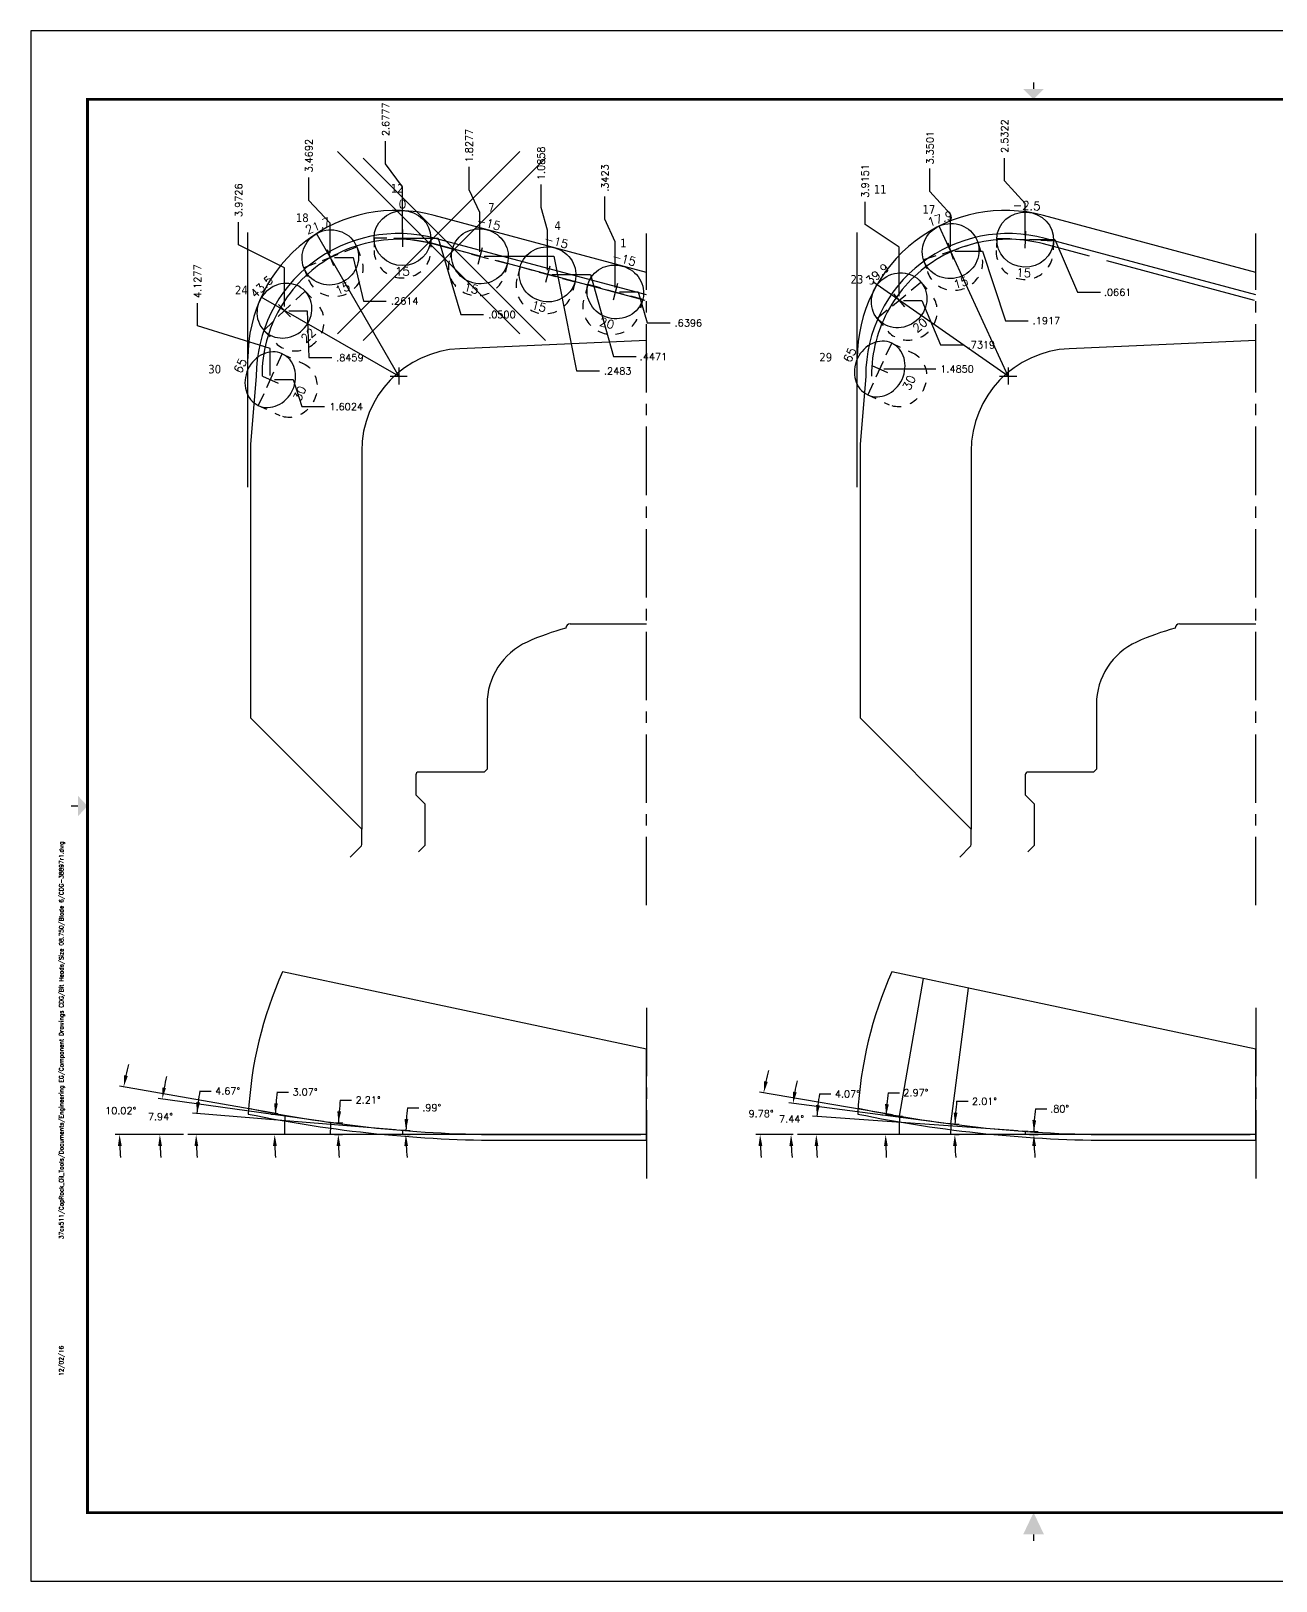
# Model space of a CAD drawing. Extents: x 25.7 to 75.8, y 0 to 21.2.
# Drawn here: x 25.66 to 39.32, y 0 to 17 of the extents above; entities that cross this region are included whole.
import ezdxf
from ezdxf.enums import TextEntityAlignment as Align

# ---------------------------------------------------------------- set-up
doc = ezdxf.new("R2010")
doc.units = 0
doc.header["$MEASUREMENT"] = 0
doc.header["$PDMODE"] = 3
doc.linetypes.add('CENTER2', pattern=[1.125, 0.75, -0.125, 0.125, -0.125])
doc.linetypes.add('HIDDEN2', pattern=[0.1875, 0.125, -0.0625])
doc.layers.get('0').update_dxf_attribs({"linetype": 'CONTINUOUS'})
doc.layers.add('Blade_1', color=30, linetype='CONTINUOUS', true_color=0xff7f00)
doc.layers.add('Blade_2', color=7, linetype='CONTINUOUS', true_color=0xcccc00)
for name, color, linetype in [('CLine', 5, 'CENTER2'), ('Text', 3, 'CONTINUOUS'), ('Title Block', 7, 'CONTINUOUS')]:
    doc.layers.add(name, color=color, linetype=linetype)
doc.styles.add('Block', font='tahoma.ttf')
doc.styles.add('RomanS', font='romans')
doc.dimstyles.get("Standard").update_dxf_attribs({"dimtxt": 0.078125, "dimasz": 0.125, "dimexe": 0.046875, "dimexo": 0.046875, "dimgap": 0.046875, "dimtad": 0, "dimtih": 1, "dimtoh": 1, "dimdec": 4, "dimzin": 4, "dimdsep": 46, "dimtxsty": 'RomanS', "dimcen": 0.09375, "dimclre": 9, "dimazin": 1, "dimtfac": 1, "dimtdec": 4, "dimtofl": 0, "dimtmove": 0, "dimatfit": 1, "dimfxl": 1, "dimtolj": 1, "dimtzin": 0, "dimarcsym": 0})

# ---------------------------------------------------------------- blocks, each defined once
blk = doc.blocks.new('COT_cblock')
at = {"layer": 'Title Block', "color": 8}
blk.add_lwpolyline([(0, 0), (22, 0), (22, 17), (0, 17)], close=True, dxfattribs=at)
at = {"layer": 'Title Block', "const_width": 0.015}
for points in [[(11, 16.438), (11, 16.363)], [(0.44, 8.5), (0.515, 8.5)], [(11, 0.438), (11, 0.513)]]:
    blk.add_lwpolyline(points, dxfattribs=at)
at = {"layer": 'Title Block', "const_width": 0.03}
blk.add_lwpolyline([(21.38, 16.25), (0.62, 16.25), (0.62, 0.75), (21.38, 0.75)], close=True, dxfattribs=at)
at = {"layer": 'Title Block'}
for points in [[(10.887, 16.363), (11.113, 16.363), (11, 16.25)], [(0.515, 8.387), (0.515, 8.612), (0.62, 8.5)], [(10.887, 0.513), (11.113, 0.513), (11, 0.75)]]:
    blk.add_solid(points, dxfattribs=at)
at = {"layer": 'Title Block', "color": 1, "style": 'RomanS', "flags": 8}
for tag, p in [('FNAME', (0.37, 3.75)), ('REVDATE', (0.37, 2.25)), ('USER', (0.37, 0.75))]:
    blk.add_attdef(tag, text='', height=0.047, rotation=90, dxfattribs=at).set_placement(p, align=Align.BOTTOM_LEFT)
at = {"layer": 'Title Block', "color": 3, "style": 'RomanS', "flags": 8}
for tag, height, p in [('DRAWN', 0.11, (16.95, 1.984)), ('TITL1', 0.125, (19.587, 1.684)), ('TITL2', 0.094, (19.587, 1.514)), ('TITL3', 0.094, (19.587, 1.374))]:
    blk.add_attdef(tag, text='', height=height, dxfattribs=at).set_placement(p, align=Align.MIDDLE_CENTER)
for tag, p in [('DDATE', (16.606, 1.672)), ('CHECK', (16.606, 1.406)), ('MATRL', (16.606, 1.149)), ('PDATE', (16.606, 0.883)), ('SCALE', (18.146, 0.855)), ('SHEET', (20.255, 0.855))]:
    blk.add_attdef(tag, text='', height=0.094, dxfattribs=at).set_placement(p, align=Align.MIDDLE_LEFT)
for tag, p in [('FSCM#', (18.587, 1.121)), ('DWG#', (20.06, 1.121)), ('REV#', (21.22, 1.121))]:
    blk.add_attdef(tag, text='', height=0.094, dxfattribs=at).set_placement(p, align=Align.TOP_CENTER)
blk = doc.blocks.new('CMark')
at = {"layer": 'CLine'}
for p, q in [((-0.094, 0), (0.094, 0)), ((0, 0.094), (0, -0.094))]:
    blk.add_line(p, q, dxfattribs=at)
blk = doc.blocks.new('1613@20')
for p, q in [((-0.17, 0), (-0.312, 0)), ((0.171, 0), (0.312, 0))]:
    blk.add_line(p, q)
at = {"color": 8, "linetype": 'HIDDEN2', "ltscale": 0.5}
blk.add_line((-0.312, 0), (-0.312, -0.178), dxfattribs=at)
at = {"color": 8, "linetype": 'HIDDEN2', "ltscale": 0.5, "flags": 128}
blk.add_lwpolyline([(0.312, 0), (0.312, -0.178)], dxfattribs=at)
blk.add_ellipse((0, 0), major_axis=(-0.312, 0), ratio=0.939693, start_param=-3.141592653589793, end_param=3.141592653589793)
at = {"color": 8, "linetype": 'HIDDEN2', "ltscale": 0.5}
blk.add_ellipse((0, -0.178), major_axis=(-0.312, 0), ratio=0.939693, start_param=0, end_param=3.141593, dxfattribs=at)
blk.add_blockref('CMark', (0, 0))
at = {"style": 'RomanS'}
blk.add_text('20', height=0.094, dxfattribs=at).set_placement((0, -0.356), align=Align.MIDDLE_CENTER)
blk.add_attdef('ANG', text='', height=0.094, dxfattribs=at).set_placement((0, 0.298), align=Align.BOTTOM_CENTER)
blk = doc.blocks.new('1613@15')
for p, q in [((-0.17, 0), (-0.312, 0)), ((0.171, 0), (0.312, 0))]:
    blk.add_line(p, q)
at = {"color": 8, "linetype": 'HIDDEN2', "ltscale": 0.5}
blk.add_line((-0.312, 0), (-0.312, -0.135), dxfattribs=at)
at = {"color": 8, "linetype": 'HIDDEN2', "ltscale": 0.5, "flags": 128}
blk.add_lwpolyline([(0.312, 0), (0.312, -0.135)], dxfattribs=at)
blk.add_ellipse((0, 0), major_axis=(-0.312, 0), ratio=0.965926, start_param=-3.141592653589793, end_param=3.141592653589793)
at = {"color": 8, "linetype": 'HIDDEN2', "ltscale": 0.5}
blk.add_ellipse((0, -0.135), major_axis=(-0.312, 0), ratio=0.965926, start_param=0, end_param=3.141593, dxfattribs=at)
blk.add_blockref('CMark', (0, 0))
at = {"style": 'RomanS'}
blk.add_text('15', height=0.094, dxfattribs=at).set_placement((0, -0.364), align=Align.MIDDLE_CENTER)
blk.add_attdef('ANG', text='', height=0.094, dxfattribs=at).set_placement((0, 0.298), align=Align.BOTTOM_CENTER)
blk = doc.blocks.new('*D392')
at = {"layer": 'Blade_1', "color": 9, "lineweight": -2, "transparency": 16777216}
for p, q in [((32.113, 14.139), (32.316, 14.139)), ((32.316, 14.139), (32.417, 13.798)), ((32.417, 13.798), (32.667, 13.798))]:
    blk.add_line(p, q, dxfattribs=at)
at = {"layer": 'Blade_1', "color": 0, "transparency": 16777216, "insert": (32.868, 13.798), "char_height": 0.0781, "attachment_point": 5, "style": 'RomanS'}
blk.add_mtext('\\A1;.6396', dxfattribs=at)
blk = doc.blocks.new('*D393')
at = {"layer": 'Blade_1', "color": 9, "lineweight": -2, "transparency": 16777216}
for p, q in [((31.37, 14.331), (31.795, 14.331)), ((31.795, 14.331), (32.045, 13.429)), ((32.045, 13.429), (32.295, 13.429))]:
    blk.add_line(p, q, dxfattribs=at)
at = {"layer": 'Blade_1', "color": 0, "transparency": 16777216, "insert": (32.485, 13.429), "char_height": 0.0781, "attachment_point": 5, "style": 'RomanS'}
blk.add_mtext('\\A1;.4471', dxfattribs=at)
blk = doc.blocks.new('*D394')
at = {"layer": 'Blade_1', "color": 9, "lineweight": -2, "transparency": 16777216}
for p, q in [((30.628, 14.53), (31.391, 14.53)), ((31.391, 14.53), (31.641, 13.272)), ((31.641, 13.272), (31.891, 13.272))]:
    blk.add_line(p, q, dxfattribs=at)
at = {"layer": 'Blade_1', "color": 0, "transparency": 16777216, "insert": (32.093, 13.272), "char_height": 0.0781, "attachment_point": 5, "style": 'RomanS'}
blk.add_mtext('\\A1;.2483', dxfattribs=at)
blk = doc.blocks.new('*D395')
at = {"layer": 'Blade_1', "color": 9, "lineweight": -2, "transparency": 16777216}
for p, q in [((31.953, 14.936), (31.953, 15.186)), ((32.066, 14.686), (31.953, 14.936)), ((32.066, 14.185), (32.066, 14.686))]:
    blk.add_line(p, q, dxfattribs=at)
at = {"layer": 'Blade_1', "color": 0, "transparency": 16777216, "insert": (31.953, 15.387), "char_height": 0.0781, "attachment_point": 5, "rotation": 90, "style": 'RomanS'}
blk.add_mtext('\\A1;.3423', dxfattribs=at)
blk = doc.blocks.new('*D398')
at = {"layer": 'Blade_1', "color": 9, "lineweight": -2, "transparency": 16777216}
for p, q in [((29.546, 15.542), (29.546, 15.792)), ((29.731, 15.292), (29.546, 15.542)), ((29.731, 14.775), (29.731, 15.292))]:
    blk.add_line(p, q, dxfattribs=at)
at = {"layer": 'Blade_1', "color": 0, "transparency": 16777216, "insert": (29.546, 16.032), "char_height": 0.0781, "attachment_point": 5, "rotation": 90, "style": 'RomanS'}
blk.add_mtext('\\A1;2.6777', dxfattribs=at)
blk = doc.blocks.new('*D399')
at = {"layer": 'Blade_1', "color": 9, "lineweight": -2, "transparency": 16777216}
for p, q in [((29.778, 14.728), (30.121, 14.728)), ((30.121, 14.728), (30.371, 13.89)), ((30.371, 13.89), (30.621, 13.89))]:
    blk.add_line(p, q, dxfattribs=at)
at = {"layer": 'Blade_1', "color": 0, "transparency": 16777216, "insert": (30.822, 13.89), "char_height": 0.0781, "attachment_point": 5, "style": 'RomanS'}
blk.add_mtext('\\A1;.0500', dxfattribs=at)
blk = doc.blocks.new('*D400')
at = {"layer": 'Blade_1', "color": 0, "linetype": 'ByBlock', "lineweight": -2, "transparency": 16777216}
blk.add_line((27.507, 5.374), (27.632, 5.374), dxfattribs=at)
at = {"layer": 'Blade_1', "color": 9, "linetype": 'ByBlock', "lineweight": -2, "transparency": 16777216}
blk.add_line((29.653, 4.948), (27.429, 5.13), dxfattribs=at)
at = {"layer": 'Blade_1', "color": 0, "linetype": 'ByBlock', "lineweight": -2, "transparency": 16777216}
for start, end in [(170.2672, 175.3282), (170.2685, 172.7984), (182.5299, 185.0598)]:
    blk.add_arc((30.298, 4.896), 2.831, start, end, dxfattribs=at)
at = {"layer": 'Blade_1', "color": 0, "linetype": 'ByBlock', "transparency": 16777216}
for points in [[(27.51, 5.249), (27.468, 5.253), (27.476, 5.126)], [(27.449, 4.77), (27.49, 4.771), (27.467, 4.896)]]:
    blk.add_solid(points, dxfattribs=at)
at = {"layer": 'Blade_1', "color": 0, "linetype": 'ByBlock', "transparency": 16777216, "insert": (27.813, 5.374), "char_height": 0.0781, "attachment_point": 5, "style": 'RomanS'}
blk.add_mtext('\\A1;4.67°', dxfattribs=at)
blk = doc.blocks.new('*D401')
at = {"layer": 'Blade_1', "color": 0, "linetype": 'ByBlock', "lineweight": -2, "transparency": 16777216}
blk.add_line((29.785, 5.191), (29.91, 5.191), dxfattribs=at)
at = {"layer": 'Blade_1', "color": 9, "linetype": 'ByBlock', "lineweight": -2, "transparency": 16777216}
for p, q in [((29.778, 4.941), (29.816, 4.941)), ((29.778, 4.896), (29.815, 4.896))]:
    blk.add_line(p, q, dxfattribs=at)
at = {"layer": 'Blade_1', "color": 0, "linetype": 'ByBlock', "lineweight": -2, "transparency": 16777216}
for start, end in [(173.5815, 179.0091), (173.5831, 176.2961), (182.713, 185.4261)]:
    blk.add_arc((32.409, 4.896), 2.64, start, end, dxfattribs=at)
at = {"layer": 'Blade_1', "color": 0, "linetype": 'ByBlock', "transparency": 16777216}
for points in [[(29.795, 5.065), (29.753, 5.067), (29.769, 4.941)], [(29.751, 4.77), (29.792, 4.771), (29.768, 4.896)]]:
    blk.add_solid(points, dxfattribs=at)
at = {"layer": 'Blade_1', "color": 0, "linetype": 'ByBlock', "transparency": 16777216, "insert": (30.052, 5.191), "char_height": 0.0781, "attachment_point": 5, "style": 'RomanS'}
blk.add_mtext('\\A1;.99°', dxfattribs=at)
blk = doc.blocks.new('*D402')
at = {"layer": 'Blade_1', "color": 9, "lineweight": -2, "transparency": 16777216}
for p, q in [((28.704, 15.142), (28.704, 15.392)), ((28.939, 14.892), (28.704, 15.142)), ((28.939, 14.564), (28.939, 14.892))]:
    blk.add_line(p, q, dxfattribs=at)
at = {"layer": 'Blade_1', "color": 0, "transparency": 16777216, "insert": (28.704, 15.632), "char_height": 0.0781, "attachment_point": 5, "rotation": 90, "style": 'RomanS'}
blk.add_mtext('\\A1;3.4692', dxfattribs=at)
blk = doc.blocks.new('*D403')
at = {"layer": 'Blade_1', "color": 9, "lineweight": -2, "transparency": 16777216}
for p, q in [((28.986, 14.517), (29.189, 14.517)), ((29.189, 14.517), (29.303, 14.038)), ((29.303, 14.038), (29.553, 14.038))]:
    blk.add_line(p, q, dxfattribs=at)
at = {"layer": 'Blade_1', "color": 0, "transparency": 16777216, "insert": (29.756, 14.038), "char_height": 0.0781, "attachment_point": 5, "style": 'RomanS'}
blk.add_mtext('\\A1;.2614', dxfattribs=at)
blk = doc.blocks.new('*D404')
at = {"layer": 'Blade_1', "color": 0, "linetype": 'ByBlock', "lineweight": -2, "transparency": 16777216}
blk.add_line((29.048, 5.275), (29.173, 5.275), dxfattribs=at)
at = {"layer": 'Blade_1', "color": 9, "linetype": 'ByBlock', "lineweight": -2, "transparency": 16777216}
for p, q in [((28.989, 5.027), (29.076, 5.024)), ((28.986, 4.896), (29.074, 4.896))]:
    blk.add_line(p, q, dxfattribs=at)
at = {"layer": 'Blade_1', "color": 0, "linetype": 'ByBlock', "lineweight": -2, "transparency": 16777216}
for start, end in [(173.5576, 177.7944), (173.5583, 175.6763), (182.118, 184.2361)]:
    blk.add_arc((32.409, 4.896), 3.382, start, end, dxfattribs=at)
at = {"layer": 'Blade_1', "color": 0, "linetype": 'ByBlock', "transparency": 16777216}
for points in [[(29.057, 5.15), (29.016, 5.152), (29.029, 5.026)], [(29.008, 4.77), (29.05, 4.771), (29.027, 4.896)]]:
    blk.add_solid(points, dxfattribs=at)
at = {"layer": 'Blade_1', "color": 0, "linetype": 'ByBlock', "transparency": 16777216, "insert": (29.354, 5.275), "char_height": 0.0781, "attachment_point": 5, "style": 'RomanS'}
blk.add_mtext('\\A1;2.21°', dxfattribs=at)
blk = doc.blocks.new('*D405')
at = {"layer": 'Blade_1', "color": 9, "linetype": 'ByBlock', "lineweight": -2, "transparency": 16777216}
for p, q in [((28.865, 5.04), (27.049, 5.293)), ((27.33, 4.896), (27.022, 4.896))]:
    blk.add_line(p, q, dxfattribs=at)
at = {"layer": 'Blade_1', "color": 0, "linetype": 'ByBlock', "lineweight": -2, "transparency": 16777216}
for start, end in [(167.0026, 169.5328), (182.5302, 185.0603)]:
    blk.add_arc((29.9, 4.896), 2.831, start, end, dxfattribs=at)
at = {"layer": 'Blade_1', "color": 0, "linetype": 'ByBlock', "transparency": 16777216}
for points in [[(27.136, 5.407), (27.095, 5.413), (27.096, 5.287)], [(27.051, 4.77), (27.092, 4.771), (27.069, 4.896)]]:
    blk.add_solid(points, dxfattribs=at)
at = {"layer": 'Blade_1', "color": 0, "linetype": 'ByBlock', "transparency": 16777216, "insert": (27.075, 5.092), "char_height": 0.0781, "attachment_point": 5, "style": 'RomanS'}
blk.add_mtext('\\A1;7.94°', dxfattribs=at)
blk = doc.blocks.new('1613@22')
for p, q in [((-0.17, 0), (-0.313, 0)), ((0.171, 0), (0.312, 0))]:
    blk.add_line(p, q)
at = {"color": 8, "linetype": 'HIDDEN2', "ltscale": 0.5}
blk.add_line((-0.313, 0), (-0.313, -0.195), dxfattribs=at)
at = {"color": 8, "linetype": 'HIDDEN2', "ltscale": 0.5, "flags": 128}
blk.add_lwpolyline([(0.312, 0), (0.312, -0.195)], dxfattribs=at)
blk.add_ellipse((0, 0), major_axis=(-0.312, 0), ratio=0.927168, start_param=3.141593, end_param=9.424778)
at = {"color": 8, "linetype": 'HIDDEN2', "ltscale": 0.5}
blk.add_ellipse((0, -0.195), major_axis=(-0.312, 0), ratio=0.927168, start_param=0, end_param=3.141593, dxfattribs=at)
blk.add_blockref('CMark', (0, 0))
at = {"style": 'RomanS'}
blk.add_text('22', height=0.094, dxfattribs=at).set_placement((0.003, -0.376), align=Align.MIDDLE_CENTER)
blk.add_attdef('ANG', text='', height=0.094, dxfattribs=at).set_placement((0, 0.287), align=Align.BOTTOM_CENTER)
blk = doc.blocks.new('*D406')
at = {"layer": 'Blade_1', "color": 9, "lineweight": -2, "transparency": 16777216}
for p, q in [((27.933, 14.653), (27.933, 14.903)), ((28.436, 14.403), (27.933, 14.653)), ((28.436, 13.979), (28.436, 14.403))]:
    blk.add_line(p, q, dxfattribs=at)
at = {"layer": 'Blade_1', "color": 0, "transparency": 16777216, "insert": (27.933, 15.144), "char_height": 0.0781, "attachment_point": 5, "rotation": 90, "style": 'RomanS'}
blk.add_mtext('\\A1;3.9726', dxfattribs=at)
blk = doc.blocks.new('*D407')
at = {"layer": 'Blade_1', "color": 9, "lineweight": -2, "transparency": 16777216}
for p, q in [((28.483, 13.932), (28.686, 13.932)), ((28.686, 13.932), (28.705, 13.418)), ((28.705, 13.418), (28.955, 13.418))]:
    blk.add_line(p, q, dxfattribs=at)
at = {"layer": 'Blade_1', "color": 0, "transparency": 16777216, "insert": (29.154, 13.418), "char_height": 0.0781, "attachment_point": 5, "style": 'RomanS'}
blk.add_mtext('\\A1;.8459', dxfattribs=at)
blk = doc.blocks.new('*D408')
at = {"layer": 'Blade_1', "color": 9, "linetype": 'ByBlock', "lineweight": -2, "transparency": 16777216}
for p, q in [((28.365, 5.122), (26.627, 5.429)), ((27.33, 4.896), (26.58, 4.896))]:
    blk.add_line(p, q, dxfattribs=at)
at = {"layer": 'Blade_1', "color": 0, "linetype": 'ByBlock', "lineweight": -2, "transparency": 16777216}
for start, end in [(165.2335, 167.6072), (182.3736, 184.7473)]:
    blk.add_arc((29.645, 4.896), 3.018, start, end, dxfattribs=at)
at = {"layer": 'Blade_1', "color": 0, "linetype": 'ByBlock', "transparency": 16777216}
for points in [[(26.718, 5.539), (26.677, 5.547), (26.673, 5.421)], [(26.609, 4.77), (26.651, 4.771), (26.627, 4.896)]]:
    blk.add_solid(points, dxfattribs=at)
at = {"layer": 'Blade_1', "color": 0, "linetype": 'ByBlock', "transparency": 16777216, "insert": (26.639, 5.159), "char_height": 0.0781, "attachment_point": 5, "style": 'RomanS'}
blk.add_mtext('\\A1;10.02°', dxfattribs=at)
blk = doc.blocks.new('*D409')
at = {"layer": 'Blade_1', "color": 0, "linetype": 'ByBlock', "lineweight": -2, "transparency": 16777216}
blk.add_line((28.356, 5.363), (28.481, 5.363), dxfattribs=at)
at = {"layer": 'Blade_1', "color": 9, "linetype": 'ByBlock', "lineweight": -2, "transparency": 16777216}
for p, q in [((28.395, 5.111), (28.288, 5.117)), ((28.389, 4.896), (28.282, 4.896))]:
    blk.add_line(p, q, dxfattribs=at)
at = {"layer": 'Blade_1', "color": 0, "linetype": 'ByBlock', "lineweight": -2, "transparency": 16777216}
for start, end in [(173.4213, 176.9329), (173.4217, 175.1773), (181.7556, 183.5112)]:
    blk.add_arc((32.409, 4.896), 4.08, start, end, dxfattribs=at)
at = {"layer": 'Blade_1', "color": 0, "linetype": 'ByBlock', "transparency": 16777216}
for points in [[(28.364, 5.237), (28.323, 5.24), (28.335, 5.114)], [(28.31, 4.77), (28.352, 4.771), (28.329, 4.896)]]:
    blk.add_solid(points, dxfattribs=at)
at = {"layer": 'Blade_1', "color": 0, "linetype": 'ByBlock', "transparency": 16777216, "insert": (28.662, 5.363), "char_height": 0.0781, "attachment_point": 5, "style": 'RomanS'}
blk.add_mtext('\\A1;3.07°', dxfattribs=at)
blk = doc.blocks.new('1613@30')
for p, q in [((-0.17, 0), (-0.312, 0)), ((0.171, 0), (0.312, 0))]:
    blk.add_line(p, q)
at = {"color": 8, "linetype": 'HIDDEN2', "ltscale": 0.5}
blk.add_line((-0.312, 0), (-0.312, -0.26), dxfattribs=at)
at = {"color": 8, "linetype": 'HIDDEN2', "ltscale": 0.5, "flags": 128}
blk.add_lwpolyline([(0.312, 0), (0.312, -0.26)], dxfattribs=at)
at = {"extrusion": (0, 0, -1)}
blk.add_ellipse((0, 0), major_axis=(-0.312, 0), ratio=0.866025, start_param=-3.141592653589793, end_param=3.141592653589793, dxfattribs=at)
at = {"color": 8, "linetype": 'HIDDEN2', "ltscale": 0.5, "extrusion": (0, 0, -1)}
blk.add_ellipse((0, -0.26), major_axis=(-0.312, 0), ratio=0.866025, start_param=3.068877, end_param=6.355901, dxfattribs=at)
blk.add_blockref('CMark', (0, 0))
at = {"style": 'RomanS'}
blk.add_text('30', height=0.094, dxfattribs=at).set_placement((0, -0.356), align=Align.MIDDLE_CENTER)
blk.add_attdef('ANG', text='', height=0.094, dxfattribs=at).set_placement((0, 0.287), align=Align.BOTTOM_CENTER)
blk = doc.blocks.new('*D410')
at = {"layer": 'Blade_1', "color": 9, "lineweight": -2, "transparency": 16777216}
for p, q in [((28.328, 13.176), (28.531, 13.176)), ((28.531, 13.176), (28.627, 12.88)), ((28.627, 12.88), (28.877, 12.88))]:
    blk.add_line(p, q, dxfattribs=at)
at = {"layer": 'Blade_1', "color": 0, "transparency": 16777216, "insert": (29.114, 12.88), "char_height": 0.0781, "attachment_point": 5, "style": 'RomanS'}
blk.add_mtext('\\A1;1.6024', dxfattribs=at)
blk = doc.blocks.new('*D411')
at = {"layer": 'Blade_1', "color": 9, "lineweight": -2, "transparency": 16777216}
for p, q in [((27.482, 13.766), (27.482, 14.016)), ((28.281, 13.516), (27.482, 13.766)), ((28.281, 13.223), (28.281, 13.516))]:
    blk.add_line(p, q, dxfattribs=at)
at = {"layer": 'Blade_1', "color": 0, "transparency": 16777216, "insert": (27.482, 14.256), "char_height": 0.0781, "attachment_point": 5, "rotation": 90, "style": 'RomanS'}
blk.add_mtext('\\A1;4.1277', dxfattribs=at)
blk = doc.blocks.new('*D412')
at = {"layer": 'Blade_2', "color": 9, "linetype": 'ByBlock', "lineweight": -2, "transparency": 16777216}
for p, q in [((36.337, 15.357), (36.337, 15.607)), ((36.563, 15.107), (36.337, 15.357)), ((36.563, 14.759), (36.563, 15.107))]:
    blk.add_line(p, q, dxfattribs=at)
at = {"layer": 'Blade_2', "color": 0, "linetype": 'ByBlock', "transparency": 16777216, "insert": (36.337, 15.847), "char_height": 0.0781, "attachment_point": 5, "rotation": 90, "style": 'RomanS'}
blk.add_mtext('\\A1;2.5322', dxfattribs=at)
blk = doc.blocks.new('*D413')
at = {"layer": 'Blade_2', "color": 9, "linetype": 'ByBlock', "lineweight": -2, "transparency": 16777216}
for p, q in [((35.518, 15.241), (35.518, 15.491)), ((35.745, 14.991), (35.518, 15.241)), ((35.745, 14.633), (35.745, 14.991))]:
    blk.add_line(p, q, dxfattribs=at)
at = {"layer": 'Blade_2', "color": 0, "linetype": 'ByBlock', "transparency": 16777216, "insert": (35.518, 15.72), "char_height": 0.0781, "attachment_point": 5, "rotation": 90, "style": 'RomanS'}
blk.add_mtext('\\A1;3.3501', dxfattribs=at)
blk = doc.blocks.new('*D414')
at = {"layer": 'Blade_2', "color": 9, "linetype": 'ByBlock', "lineweight": -2, "transparency": 16777216}
for p, q in [((34.807, 14.878), (34.807, 15.128)), ((35.18, 14.628), (34.807, 14.878)), ((35.18, 14.093), (35.18, 14.628))]:
    blk.add_line(p, q, dxfattribs=at)
at = {"layer": 'Blade_2', "color": 0, "linetype": 'ByBlock', "transparency": 16777216, "insert": (34.807, 15.357), "char_height": 0.0781, "attachment_point": 5, "rotation": 90, "style": 'RomanS'}
blk.add_mtext('\\A1;3.9151', dxfattribs=at)
blk = doc.blocks.new('*D415')
at = {"layer": 'Blade_2', "color": 9, "linetype": 'ByBlock', "lineweight": -2, "transparency": 16777216}
for p, q in [((36.61, 14.712), (36.888, 14.712)), ((36.888, 14.712), (37.138, 14.134)), ((37.138, 14.134), (37.388, 14.134))]:
    blk.add_line(p, q, dxfattribs=at)
at = {"layer": 'Blade_2', "color": 0, "linetype": 'ByBlock', "transparency": 16777216, "insert": (37.578, 14.134), "char_height": 0.0781, "attachment_point": 5, "style": 'RomanS'}
blk.add_mtext('\\A1;.0661', dxfattribs=at)
blk = doc.blocks.new('*D416')
at = {"layer": 'Blade_2', "color": 9, "linetype": 'ByBlock', "lineweight": -2, "transparency": 16777216}
for p, q in [((35.792, 14.586), (36.096, 14.586)), ((36.096, 14.586), (36.346, 13.823)), ((36.346, 13.823), (36.596, 13.823))]:
    blk.add_line(p, q, dxfattribs=at)
at = {"layer": 'Blade_2', "color": 0, "linetype": 'ByBlock', "transparency": 16777216, "insert": (36.797, 13.823), "char_height": 0.0781, "attachment_point": 5, "style": 'RomanS'}
blk.add_mtext('\\A1;.1917', dxfattribs=at)
blk = doc.blocks.new('*D417')
at = {"layer": 'Blade_2', "color": 9, "linetype": 'ByBlock', "lineweight": -2, "transparency": 16777216}
for p, q in [((35.227, 14.046), (35.43, 14.046)), ((35.43, 14.046), (35.633, 13.558)), ((35.633, 13.558), (35.883, 13.558))]:
    blk.add_line(p, q, dxfattribs=at)
at = {"layer": 'Blade_2', "color": 0, "linetype": 'ByBlock', "transparency": 16777216, "insert": (36.083, 13.558), "char_height": 0.0781, "attachment_point": 5, "style": 'RomanS'}
blk.add_mtext('\\A1;.7319', dxfattribs=at)
blk = doc.blocks.new('*D418')
at = {"layer": 'Blade_2', "color": 0, "linetype": 'ByBlock', "lineweight": -2, "transparency": 16777216}
blk.add_line((35.811, 5.261), (35.936, 5.261), dxfattribs=at)
at = {"layer": 'Blade_2', "color": 9, "linetype": 'ByBlock', "lineweight": -2, "transparency": 16777216}
for p, q in [((35.794, 5.012), (35.84, 5.01)), ((35.792, 4.896), (35.838, 4.896))]:
    blk.add_line(p, q, dxfattribs=at)
at = {"layer": 'Blade_2', "color": 0, "linetype": 'ByBlock', "lineweight": -2, "transparency": 16777216}
for start, end in [(173.6542, 177.9901), (173.655, 175.8226), (182.1676, 184.3351)]:
    blk.add_arc((39.095, 4.896), 3.304, start, end, dxfattribs=at)
at = {"layer": 'Blade_2', "color": 0, "linetype": 'ByBlock', "transparency": 16777216}
for points in [[(35.82, 5.135), (35.779, 5.138), (35.793, 5.012)], [(35.772, 4.77), (35.814, 4.771), (35.791, 4.896)]]:
    blk.add_solid(points, dxfattribs=at)
at = {"layer": 'Blade_2', "color": 0, "linetype": 'ByBlock', "transparency": 16777216, "insert": (36.117, 5.261), "char_height": 0.0781, "attachment_point": 5, "style": 'RomanS'}
blk.add_mtext('\\A1;2.01°', dxfattribs=at)
blk = doc.blocks.new('*D419')
at = {"layer": 'Blade_2', "color": 0, "linetype": 'ByBlock', "lineweight": -2, "transparency": 16777216}
blk.add_line((35.058, 5.355), (35.183, 5.355), dxfattribs=at)
at = {"layer": 'Blade_2', "color": 9, "linetype": 'ByBlock', "lineweight": -2, "transparency": 16777216}
for p, q in [((35.138, 5.101), (34.991, 5.108)), ((35.133, 4.896), (34.986, 4.896))]:
    blk.add_line(p, q, dxfattribs=at)
at = {"layer": 'Blade_2', "color": 0, "linetype": 'ByBlock', "lineweight": -2, "transparency": 16777216}
for start, end in [(173.5075, 177.0338), (173.508, 175.2709), (181.7629, 183.5259)]:
    blk.add_arc((39.095, 4.896), 4.063, start, end, dxfattribs=at)
at = {"layer": 'Blade_2', "color": 0, "linetype": 'ByBlock', "transparency": 16777216}
for points in [[(35.067, 5.229), (35.025, 5.232), (35.038, 5.106)], [(35.014, 4.77), (35.055, 4.771), (35.032, 4.896)]]:
    blk.add_solid(points, dxfattribs=at)
at = {"layer": 'Blade_2', "color": 0, "linetype": 'ByBlock', "transparency": 16777216, "insert": (35.364, 5.355), "char_height": 0.0781, "attachment_point": 5, "style": 'RomanS'}
blk.add_mtext('\\A1;2.97°', dxfattribs=at)
blk = doc.blocks.new('*D420')
at = {"layer": 'Blade_2', "color": 9, "linetype": 'ByBlock', "lineweight": -2, "transparency": 16777216}
for p, q in [((35.108, 5.112), (33.648, 5.363)), ((34.017, 4.896), (33.608, 4.896))]:
    blk.add_line(p, q, dxfattribs=at)
at = {"layer": 'Blade_2', "color": 0, "linetype": 'ByBlock', "lineweight": -2, "transparency": 16777216}
for start, end in [(164.9235, 167.5713), (182.6477, 185.2955)]:
    blk.add_arc((36.36, 4.896), 2.705, start, end, dxfattribs=at)
at = {"layer": 'Blade_2', "color": 0, "linetype": 'ByBlock', "transparency": 16777216}
for points in [[(33.739, 5.474), (33.698, 5.482), (33.695, 5.355)], [(33.637, 4.77), (33.679, 4.771), (33.655, 4.896)]]:
    blk.add_solid(points, dxfattribs=at)
at = {"layer": 'Blade_2', "color": 0, "linetype": 'ByBlock', "transparency": 16777216, "insert": (33.665, 5.126), "char_height": 0.0781, "attachment_point": 5, "style": 'RomanS'}
blk.add_mtext('\\A1;9.78°', dxfattribs=at)
blk = doc.blocks.new('*D421')
at = {"layer": 'Blade_2', "color": 9, "linetype": 'ByBlock', "lineweight": -2, "transparency": 16777216}
for p, q in [((35.67, 5.023), (33.97, 5.245)), ((34.017, 4.896), (33.947, 4.896))]:
    blk.add_line(p, q, dxfattribs=at)
at = {"layer": 'Blade_2', "color": 0, "linetype": 'ByBlock', "lineweight": -2, "transparency": 16777216}
for start, end in [(167.1534, 169.8543), (182.7009, 185.4018)]:
    blk.add_arc((36.646, 4.896), 2.652, start, end, dxfattribs=at)
at = {"layer": 'Blade_2', "color": 0, "linetype": 'ByBlock', "transparency": 16777216}
for points in [[(34.056, 5.36), (34.015, 5.366), (34.017, 5.239)], [(33.976, 4.77), (34.018, 4.771), (33.994, 4.896)]]:
    blk.add_solid(points, dxfattribs=at)
at = {"layer": 'Blade_2', "color": 0, "linetype": 'ByBlock', "transparency": 16777216, "insert": (34, 5.068), "char_height": 0.0781, "attachment_point": 5, "style": 'RomanS'}
blk.add_mtext('\\A1;7.44°', dxfattribs=at)
blk = doc.blocks.new('*D422')
at = {"layer": 'Blade_2', "color": 9, "linetype": 'ByBlock', "lineweight": -2, "transparency": 16777216}
blk.add_line((35.014, 13.293), (35.581, 13.293), dxfattribs=at)
at = {"layer": 'Blade_2', "color": 0, "linetype": 'ByBlock', "transparency": 16777216, "insert": (35.816, 13.293), "char_height": 0.0781, "attachment_point": 5, "style": 'RomanS'}
blk.add_mtext('\\A1;1.4850', dxfattribs=at)
blk = doc.blocks.new('*D423')
at = {"layer": 'Blade_2', "color": 0, "linetype": 'ByBlock', "lineweight": -2, "transparency": 16777216}
blk.add_line((36.675, 5.179), (36.8, 5.179), dxfattribs=at)
at = {"layer": 'Blade_2', "color": 9, "linetype": 'ByBlock', "lineweight": -2, "transparency": 16777216}
for p, q in [((36.61, 4.93), (36.705, 4.929)), ((36.61, 4.896), (36.705, 4.896))]:
    blk.add_line(p, q, dxfattribs=at)
at = {"layer": 'Blade_2', "color": 0, "linetype": 'ByBlock', "lineweight": -2, "transparency": 16777216}
for start, end in [(173.3235, 179.2036), (173.3254, 176.2645), (182.9391, 185.8782)]:
    blk.add_arc((39.095, 4.896), 2.437, start, end, dxfattribs=at)
at = {"layer": 'Blade_2', "color": 0, "linetype": 'ByBlock', "transparency": 16777216}
for points in [[(36.684, 5.054), (36.642, 5.055), (36.658, 4.93)], [(36.64, 4.77), (36.682, 4.771), (36.658, 4.896)]]:
    blk.add_solid(points, dxfattribs=at)
at = {"layer": 'Blade_2', "color": 0, "linetype": 'ByBlock', "transparency": 16777216, "insert": (36.941, 5.179), "char_height": 0.0781, "attachment_point": 5, "style": 'RomanS'}
blk.add_mtext('\\A1;.80°', dxfattribs=at)
blk = doc.blocks.new('*D424')
at = {"layer": 'Blade_2', "color": 0, "linetype": 'ByBlock', "lineweight": -2, "transparency": 16777216}
blk.add_line((34.307, 5.342), (34.432, 5.342), dxfattribs=at)
at = {"layer": 'Blade_2', "color": 9, "linetype": 'ByBlock', "lineweight": -2, "transparency": 16777216}
blk.add_line((36.485, 4.937), (34.231, 5.097), dxfattribs=at)
at = {"layer": 'Blade_2', "color": 0, "linetype": 'ByBlock', "lineweight": -2, "transparency": 16777216}
for start, end in [(170.7856, 175.9272), (170.7869, 173.357), (182.5701, 185.1403)]:
    blk.add_arc((37.057, 4.896), 2.787, start, end, dxfattribs=at)
at = {"layer": 'Blade_2', "color": 0, "linetype": 'ByBlock', "transparency": 16777216}
for points in [[(34.31, 5.216), (34.269, 5.22), (34.278, 5.094)], [(34.253, 4.77), (34.294, 4.771), (34.271, 4.896)]]:
    blk.add_solid(points, dxfattribs=at)
at = {"layer": 'Blade_2', "color": 0, "linetype": 'ByBlock', "transparency": 16777216, "insert": (34.612, 5.342), "char_height": 0.0781, "attachment_point": 5, "style": 'RomanS'}
blk.add_mtext('\\A1;4.07°', dxfattribs=at)

msp = doc.modelspace()

# ---------------------------------------------------------------- linework, layer by layer
for p, q in [((32.40854, 14.10481), (30.0942, 14.72493)), ((39.09512, 14.10481), (36.78077, 14.72493)), ((28.12729, 13.21567), (28.06479, 12.46567)), ((34.81387, 13.21567), (34.75137, 12.46567)), ((28.06479, 12.46567), (28.06479, 9.46567)), ((34.75137, 12.46567), (34.75137, 9.46567)), ((31.5696, 10.49692), (32.40854, 10.49692)), ((38.25618, 10.49692), (39.09512, 10.49692)), ((30.65854, 9.61517), (30.65854, 8.90317)), ((37.34512, 9.61517), (37.34512, 8.90317)), ((28.06479, 9.46567), (29.28354, 8.24692)), ((34.75137, 9.46567), (35.97012, 8.24692)), ((29.87729, 8.84067), (29.87729, 8.62192)), ((30.62729, 8.87192), (29.90854, 8.87192)), ((30.62729, 8.87192), (30.65854, 8.90317)), ((36.56387, 8.84067), (36.56387, 8.62192)), ((37.31387, 8.87192), (36.59512, 8.87192)), ((37.31387, 8.87192), (37.34512, 8.90317)), ((29.87729, 8.62192), (29.97619, 8.52302)), ((29.97619, 8.52302), (29.97619, 8.06707)), ((36.56387, 8.62192), (36.66277, 8.52302)), ((36.66277, 8.52302), (36.66277, 8.06707)), ((29.28354, 8.07625), (29.28354, 8.24692)), ((35.97012, 8.07625), (35.97012, 8.24692)), ((29.27439, 8.05416), (29.15854, 7.93831)), ((29.97619, 8.06707), (29.90604, 7.99692)), ((35.96096, 8.05416), (35.84512, 7.93831)), ((36.66277, 8.06707), (36.59262, 7.99692))]:
    msp.add_line(p, q)
at = {"flags": 128}
for points in [[(29.73087, 14.71511, 0.1385732), (28.94005, 14.51486, 0.1385732)], [(30.58086, 14.52983), (30.07802, 14.66456, 0.0586699), (29.73087, 14.71511)], [(36.41745, 14.71511, 0.1385732), (35.62663, 14.51486, 0.1385732)], [(37.26744, 14.52983), (36.7646, 14.66456, 0.0586699), (36.41745, 14.71511)], [(28.94005, 14.51486, 0.13282688), (28.38745, 13.95993, 0.13282688)], [(35.62663, 14.51486, 0.13282688), (35.07403, 13.95993, 0.13282688)], [(28.38745, 13.95993, 0.13052986), (28.18979, 13.21567)], [(35.07403, 13.95993, 0.13052986), (34.87637, 13.21567)]]:
    msp.add_lwpolyline(points, format="xyb", dxfattribs=at)
for points in [[(32.39236, 14.04444), (30.77363, 14.47817)], [(39.07894, 14.04444), (37.46021, 14.47817)]]:
    msp.add_lwpolyline(points, dxfattribs=at)
at = {"linetype": 'ByBlock', "flags": 128}
for points in [[(32.40854, 13.60481), (30.35947, 13.51534, 0.40149067), (29.28354, 12.39141), (29.28354, 8.24692)], [(39.09512, 13.60481), (37.04605, 13.51534, 0.40149067), (35.97012, 12.39141), (35.97012, 8.24692)], [(32.40854, 4.89576), (32.40854, 5.83326), (28.41486, 6.68214, 0.09249973), (28.03938, 5.12167, 0.05087665), (30.86644, 4.83326), (32.40854, 4.83326)], [(39.09512, 4.89576), (39.09512, 5.83326), (35.10144, 6.68214, 0.09249973), (34.72595, 5.12167, 0.05087665), (37.55302, 4.83326), (39.09512, 4.83326)], [(28.04309, 5.18472, 0.05104016), (30.86644, 4.89576), (32.34604, 4.89576)], [(34.72967, 5.18472, 0.05104016), (37.55302, 4.89576), (39.03262, 4.89576)]]:
    msp.add_lwpolyline(points, format="xyb", dxfattribs=at)
for centre, radius, start, end in [((29.68979, 13.21567), 1.5625, 75, 180), ((36.37637, 13.21567), 1.5625, 75, 180), ((32.23331, 7.79806), 2.74552, 105, 114.412854), ((31.5696, 10.45003), 0.04689, 90, 180), ((38.91988, 7.79806), 2.74552, 105, 114.412854), ((38.25618, 10.45003), 0.04689, 90, 180), ((31.40854, 9.61517), 0.75, 114.412854, 180), ((38.09512, 9.61517), 0.75, 114.412854, 180), ((29.90854, 8.84067), 0.03125, 90, 180), ((36.59512, 8.84067), 0.03125, 90, 180), ((29.25229, 8.07625), 0.03125, 315, 0), ((35.93887, 8.07625), 0.03125, 315, 0)]:
    msp.add_arc(centre, radius, start, end)
at = {"layer": 'Blade_1'}
for q in [(28.78839, 14.77837), (28.17897, 14.07908)]:
    msp.add_line((29.68979, 13.21567), q, dxfattribs=at)
at = {"layer": 'Blade_1', "linetype": 'ByBlock'}
for p, q in [((29.73087, 14.72819), (30.01891, 14.67912)), ((30.01891, 14.67912), (30.30004, 14.60507)), ((28.4109, 5.11374), (28.47234, 5.10288)), ((28.97278, 5.02497), (28.91098, 5.03358)), ((29.76237, 4.93952), (29.70017, 4.94461))]:
    msp.add_line(p, q, dxfattribs=at)
for radius, start in [(3.97261, 176.932937), (3.46923, 177.794379), (2.67767, 179.009129)]:
    msp.add_arc((32.40854, 4.89576), radius, start, 180, dxfattribs=at)
for p in [(30.01891, 14.67912), (30.30004, 14.60507)]:
    msp.add_point(p, dxfattribs=at)
at = {"layer": 'Blade_2', "linetype": 'ByBlock'}
for p, q in [((36.37637, 13.21567), (35.61872, 14.86074)), ((36.37637, 13.21567), (34.89046, 14.2473)), ((35.18528, 5.09835), (35.44569, 6.60897)), ((35.74711, 5.01325), (35.94185, 6.50351)), ((35.21602, 5.09305), (35.15453, 5.10365)), ((35.77805, 5.00921), (35.71617, 5.01729)), ((36.59424, 4.92874), (36.532, 4.93317))]:
    msp.add_line(p, q, dxfattribs=at)
for radius, start in [(3.91509, 177.033826), (3.35007, 177.990128), (2.53225, 179.203569)]:
    msp.add_arc((39.09512, 4.89576), radius, start, 180, dxfattribs=at)
at = {"layer": 'CLine'}
for p, q in [((32.40854, 7.41095), (32.40854, 14.77817)), ((39.09512, 7.41095), (39.09512, 14.77817)), ((32.40854, 6.2877), (32.40854, 4.4127)), ((39.09512, 6.2877), (39.09512, 4.4127))]:
    msp.add_line(p, q, dxfattribs=at)
at = {"layer": 'Text', "color": 1, "linetype": 'ByBlock'}
for p, q in [((32.40854, 14.3526), (30.07912, 14.97677)), ((39.09512, 14.3526), (36.7657, 14.97677)), ((28.03354, 11.99529), (28.03354, 14.79146)), ((34.72012, 11.99529), (34.72012, 14.79146)), ((32.40854, 4.89576), (27.37715, 4.89576)), ((39.09512, 4.89576), (34.06373, 4.89576))]:
    msp.add_line(p, q, dxfattribs=at)
at = {"layer": 'Text', "linetype": 'ByBlock'}
for p, q in [((32.40854, 4.83326), (32.40854, 4.89576)), ((39.09512, 4.83326), (39.09512, 4.89576))]:
    msp.add_line(p, q, dxfattribs=at)
at = {"layer": 'Text', "color": 1, "linetype": 'ByBlock'}
for centre in [(29.65854, 13.40714), (36.34512, 13.40714)]:
    msp.add_arc(centre, 1.625, 75, 180, dxfattribs=at)

# ---------------------------------------------------------------- block references
ref = msp.add_blockref('COT_cblock', (25.65517, 0))
ref.add_attrib('REVDATE', '12/02/16', dxfattribs={"layer": 'Title Block', "color": 1, "height": 0.047, "rotation": 90, "style": 'RomanS', "flags": 8}).set_placement((26.02517, 2.25), align=Align.BOTTOM_LEFT)
ref.add_attrib('FNAME', '37cx511/CapRock_Oil_Tools/Documents/Engineering EG/Component Drawings CDG/Bit Heads/Size 08.750/Blade 6/CDG-38897r1.dwg', dxfattribs={"layer": 'Title Block', "color": 1, "height": 0.047, "rotation": 90, "style": 'RomanS', "flags": 8}).set_placement((26.02517, 3.75), align=Align.BOTTOM_LEFT)
at = {"linetype": 'ByBlock'}
for p in [(29.68979, 13.21567), (36.37637, 13.21567)]:
    msp.add_blockref('CMark', p, dxfattribs=at)
at = {"layer": 'Blade_1'}
msp.add_blockref('1613@15', (29.73087, 14.72819), dxfattribs=at).add_auto_attribs({'ANG': '0'})
for name, p, rotation, values in [('1613@15', (28.93931, 14.51674), 21.7, {'ANG': '21.7'}), ('1613@15', (30.58086, 14.52983), 345, {'ANG': '-15'}), ('1613@15', (30.58086, 14.52983), 345, {'ANG': '-15'}), ('1613@15', (30.58086, 14.52983), 345, {'ANG': '-15'}), ('1613@15', (31.32279, 14.33103), 345, {'ANG': '-15'}), ('1613@20', (32.06622, 14.13853), 345, {'ANG': '-15'}), ('1613@22', (28.43593, 13.93223), 43.5, {'ANG': '43.5'}), ('1613@30', (28.28084, 13.17575), 65, {'ANG': '65'})]:
    msp.add_blockref(name, p, dxfattribs=dict(at, rotation=rotation)).add_auto_attribs(values)
at = {"layer": 'Blade_2', "linetype": 'ByBlock'}
for name, p, rotation, values in [('1613@15', (36.56287, 14.71209), 357.5000000000001, {'ANG': '-2.5'}), ('1613@15', (35.74505, 14.58644), 17.9, {'ANG': '17.9'}), ('1613@20', (35.18003, 14.04626), 39.9, {'ANG': '39.9'}), ('1613@30', (34.96742, 13.29315), 65, {'ANG': '65'})]:
    msp.add_blockref(name, p, dxfattribs=dict(at, rotation=rotation)).add_auto_attribs(values)

# ---------------------------------------------------------------- texts
at = {"layer": 'Blade_1', "style": 'Block'}
for s, p in [('12', (29.60302, 15.22689)), ('18', (28.56116, 14.90477)), ('7', (30.67148, 15.01913)), ('4', (31.39759, 14.81866)), ('1', (32.11917, 14.62692)), ('24', (27.89349, 14.1118)), ('30', (27.60066, 13.24466))]:
    msp.add_text(s, height=0.09375, dxfattribs=at).set_placement(p)
at = {"layer": 'Blade_2', "linetype": 'ByBlock', "style": 'Block'}
for s, p in [('11', (34.90235, 15.21713)), ('17', (35.43681, 14.99718)), ('23', (34.64657, 14.23008))]:
    msp.add_text(s, height=0.09375, dxfattribs=at).set_placement(p)
at = {"layer": 'Blade_2', "style": 'Block'}
msp.add_text('29', height=0.09375, dxfattribs=at).set_placement((34.305, 13.37566))

# ---------------------------------------------------------------- dimensions: what is measured, and where the dimension line sits
at = {"layer": 'Blade_1'}
for feature_location, offset, dtype, picture, middle in [((29.73087, 14.72819), (-0.18517, 1.06363), 1, '*D398', (29.5457, 16.03215)), ((28.93931, 14.51674), (-0.235, 0.87531), 1, '*D402', (28.7043, 15.63237)), ((32.06622, 14.13853), (-0.11318, 1.04707), 1, '*D395', (31.95304, 15.38686)), ((28.43593, 13.93223), (-0.50306, 0.97107), 1, '*D406', (27.93287, 15.14362)), ((28.28084, 13.17575), (-0.79861, 0.84015), 1, '*D411', (27.48223, 14.25622)), ((28.28084, 13.17575), (0.59639, -0.29603), 0, '*D410', (29.11384, 12.87972)), ((28.43593, 13.93223), (0.51876, -0.51411), 0, '*D407', (29.15409, 13.41812)), ((28.93931, 14.51674), (0.61375, -0.47867), 0, '*D403', (29.75619, 14.03807)), ((29.73087, 14.72819), (0.8899, -0.83779), 0, '*D399', (30.82204, 13.89041)), ((30.58086, 14.52983), (1.31058, -1.25819), 0, '*D394', (32.09271, 13.27163)), ((31.32279, 14.33103), (0.97185, -0.9017), 0, '*D393', (32.48474, 13.42932)), ((32.06622, 14.13853), (0.60064, -0.34045), 0, '*D392', (32.86813, 13.79807))]:
    dim = msp.add_ordinate_dim(feature_location=feature_location, offset=offset, dtype=dtype, origin=(32.40854, 14.77817), dimstyle='Standard', dxfattribs=at)
    dim.commit()
    dim.dimension.update_dxf_attribs({"geometry": picture, "text_midpoint": middle})
for feature_location, offset, origin in [((30.58086, 14.52983), (-0.11835, 0.97875), (32.40854, 14.77817)), ((31.322789, 14.331027), (-0.070584, 0.98376), (32.408541, 14.778174))]:
    msp.add_ordinate_dim(feature_location=feature_location, offset=offset, dtype=1, origin=origin, dimstyle='Standard', dxfattribs=at).render()
at = {"layer": 'Blade_1', "linetype": 'ByBlock'}
for base, line1, line2, picture, middle in [((26.64768, 5.24674), ((32.40854, 4.89576), (27.37715, 4.89576)), ((28.4109, 5.11374), (28.47234, 5.10288)), '*D408', (26.63873, 5.15926)), ((27.080716, 5.156824), ((32.408541, 4.895759), (27.377148, 4.895759)), ((28.972779, 5.024967), (28.910977, 5.033583)), '*D405', (27.075441, 5.091679)), ((27.467777, 4.972698), ((32.408541, 4.895759), (27.377148, 4.895759)), ((29.762365, 4.939523), (29.700172, 4.944605)), '*D400', (27.813285, 5.374378))]:
    dim = msp.add_angular_dim_2l(base=base, line1=line1, line2=line2, dimstyle='Standard', dxfattribs=at)
    dim.commit()
    dim.dimension.update_dxf_attribs({"geometry": picture, "text_midpoint": middle})
for base, p1, p2, picture, middle in [((28.32952, 4.96855), (28.44162, 5.10831), (28.43593, 4.89576), '*D409', (28.66154, 5.36316)), ((29.02721, 4.93915), (28.94188, 5.02927), (28.93931, 4.89576), '*D404', (29.35409, 5.27519)), ((29.7685, 4.91098), (29.73127, 4.94206), (29.73087, 4.89576), '*D401', (30.05174, 5.19089))]:
    dim = msp.add_angular_dim_3p(base=base, center=(32.40854, 4.89576), p1=p1, p2=p2, dimstyle='Standard', dxfattribs=at)
    dim.commit()
    dim.dimension.update_dxf_attribs({"geometry": picture, "text_midpoint": middle})
at = {"layer": 'Blade_2', "linetype": 'ByBlock'}
for feature_location, offset, dtype, origin, picture, middle in [((36.562872, 14.712093), (-0.225767, 0.894627), 1, (39.095118, 14.778174), '*D412', (36.337105, 15.847048)), ((35.74505, 14.58644), (-0.22702, 0.90415), 1, (39.09512, 14.77817), '*D413', (35.51803, 15.71976)), ((35.18003, 14.04626), (-0.37328, 1.08187), 1, (39.09512, 14.77817), '*D414', (34.80675, 15.35729)), ((34.96742, 13.29315), (0.61387, 0), 0, (39.09512, 14.77817), '*D422', (35.81604, 13.29315)), ((35.18003, 14.04626), (0.70317, -0.48819), 0, (39.09512, 14.77817), '*D417', (36.0826, 13.55807)), ((35.74505, 14.58644), (0.85047, -0.76389), 0, (39.09512, 14.77817), '*D416', (36.79678, 13.82255)), ((36.56287, 14.71209), (0.82491, -0.57829), 0, (39.09512, 14.77817), '*D415', (37.57789, 14.13381))]:
    dim = msp.add_ordinate_dim(feature_location=feature_location, offset=offset, dtype=dtype, origin=origin, dimstyle='Standard', dxfattribs=at)
    dim.commit()
    dim.dimension.update_dxf_attribs({"geometry": picture, "text_midpoint": middle})
for base, line2, picture, middle in [((33.67281, 5.20296), ((35.21602, 5.09305), (35.15453, 5.10365)), '*D420', (33.66515, 5.12638)), ((34.00422, 5.1252), ((35.77805, 5.00921), (35.71617, 5.01729)), '*D421', (33.99987, 5.06793)), ((34.27137, 4.96179), ((36.59424, 4.92874), (36.532, 4.93317)), '*D424', (34.61236, 5.34201))]:
    dim = msp.add_angular_dim_2l(base=base, line1=((39.09512, 4.89576), (34.06373, 4.89576)), line2=line2, dimstyle='Standard', dxfattribs=at)
    dim.commit()
    dim.dimension.update_dxf_attribs({"geometry": picture, "text_midpoint": middle})
for base, p1, p2, picture, middle in [((35.03304, 4.96586), (35.18528, 5.09835), (35.18003, 4.89576), '*D419', (35.36429, 5.35514)), ((35.79101, 4.9344), (35.74711, 5.01325), (35.74505, 4.89576), '*D418', (36.11683, 5.26098)), ((36.65808, 4.90705), (36.56312, 4.93096), (36.56287, 4.89576), '*D423', (36.94132, 5.1791))]:
    dim = msp.add_angular_dim_3p(base=base, center=(39.09512, 4.89576), p1=p1, p2=p2, dimstyle='Standard', dxfattribs=at)
    dim.commit()
    dim.dimension.update_dxf_attribs({"geometry": picture, "text_midpoint": middle})

doc.saveas('drawing.dxf')
